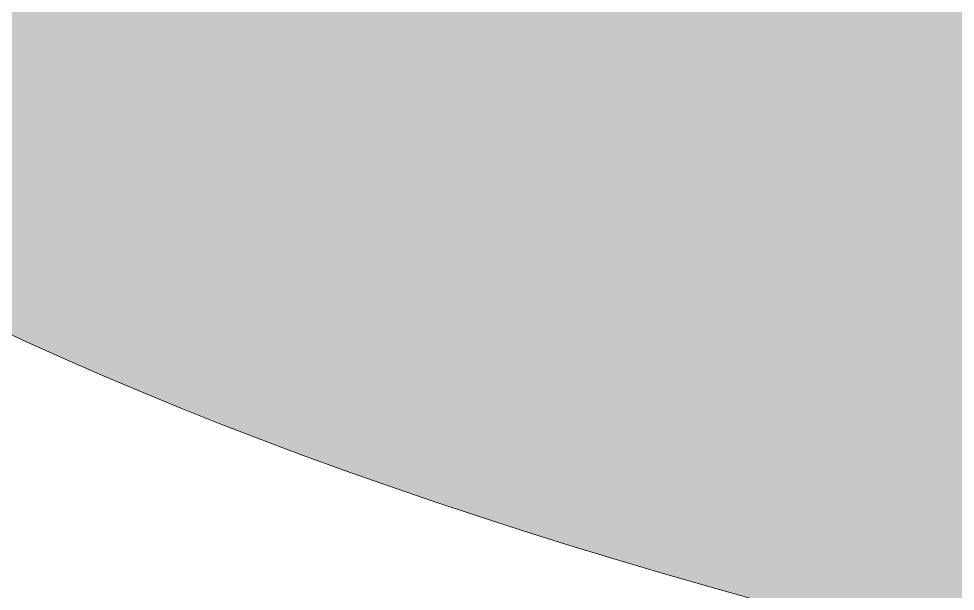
# Model space of a CAD drawing. Extents: x 464 to 1536, y -1291 to -709.
# Drawn here: x 1033.33 to 1047.14, y -985.22 to -976.79 of the extents above; entities that cross this region are included whole.
import ezdxf

# ---------------------------------------------------------------- set-up
doc = ezdxf.new("R2010")
doc.units = 0
doc.header["$MEASUREMENT"] = 0
doc.layers.add('katman 1', color=7, linetype='Continuous')

# ---------------------------------------------------------------- blocks, each defined once
blk = doc.blocks.new('block 5')
at = {"layer": 'katman 1', "true_color": 0xffffff}
h = blk.add_hatch(color=7, dxfattribs=at)
h.dxf.hatch_style = 2
edge = h.paths.add_edge_path()
edge.add_spline(control_points=[(1067.1, -987.937), (1058.523, -987.937), (1051.132, -987.14), (1044.922, -985.545), (1029.399, -981.396), (1020.749, -975.173), (1018.975, -966.876), (1017.201, -958.579), (1016.313, -952.197), (1016.313, -947.73), (1016.313, -938.689), (1018.015, -928.849), (1021.414, -918.211), (1026.144, -901.617), (1034.055, -887.524), (1045.143, -875.929), (1057.858, -862.74), (1073.16, -856.143), (1091.051, -856.143), (1119.289, -856.143), (1133.41, -870.185), (1133.41, -898.267), (1133.41, -902.949), (1132.89, -908.106), (1131.858, -913.743), (1135.257, -917.042), (1136.957, -919.966), (1136.957, -922.519), (1136.957, -922.519), (1136.957, -926.986), (1136.957, -926.986), (1136.957, -931.03), (1136.365, -934.86), (1135.184, -938.474), (1133.853, -942.623), (1132.522, -945.602), (1131.191, -947.41), (1143.313, -940.285), (1153.148, -928.849), (1160.688, -913.105), (1160.688, -913.105), (1171.112, -915.18), (1171.112, -915.18), (1165.195, -928.901), (1158.358, -938.901), (1150.597, -945.176), (1142.835, -951.454), (1135.773, -955.974), (1129.417, -958.739), (1129.417, -958.739), (1122.099, -962.409), (1122.099, -962.409), (1114.853, -970.601), (1106.942, -976.716), (1098.369, -980.757), (1088.018, -985.439), (1080.329, -987.83), (1075.305, -987.937), (1075.305, -987.937), (1067.1, -987.937), (1067.1, -987.937)], knot_values=[0, 0, 0, 0, 1, 1, 1, 2, 2, 2, 3, 3, 3, 4, 4, 4, 5, 5, 5, 6, 6, 6, 7, 7, 7, 8, 8, 8, 9, 9, 9, 10, 10, 10, 11, 11, 11, 12, 12, 12, 13, 13, 13, 14, 14, 14, 15, 15, 15, 16, 16, 16, 17, 17, 17, 18, 18, 18, 19, 19, 19, 20, 20, 20, 20], degree=3, periodic=1)
edge = h.paths.add_edge_path()
edge.add_spline(control_points=[(1073.309, -973.737), (1079.075, -970.227), (1085.064, -965.44), (1091.273, -959.377), (1083.289, -954.805), (1078.482, -948.315), (1076.857, -939.911), (1076.857, -939.911), (1076.857, -939.273), (1076.857, -939.273), (1076.559, -936.719), (1076.414, -934.645), (1076.414, -933.05), (1076.414, -933.05), (1076.636, -930.975), (1076.636, -930.975), (1077.373, -922.785), (1080.995, -916.137), (1087.503, -911.031), (1093.415, -906.351), (1100.882, -904.011), (1109.901, -904.011), (1114.631, -904.011), (1118.846, -904.863), (1122.542, -906.563), (1122.837, -903.692), (1122.987, -900.926), (1122.987, -898.267), (1122.987, -891.247), (1122.022, -885.343), (1120.103, -880.556), (1117.587, -874.068), (1113.966, -869.601), (1109.236, -867.153), (1107.462, -866.302), (1105.611, -865.877), (1103.692, -865.877), (1100.438, -865.877), (1096.817, -867.208), (1092.825, -869.866), (1086.615, -874.013), (1080.662, -879.757), (1074.972, -887.098), (1069.279, -894.437), (1064.66, -901.777), (1061.111, -909.116), (1056.527, -918.797), (1053.311, -927.732), (1051.465, -935.922), (1049.614, -944.114), (1048.692, -950.868), (1048.692, -956.186), (1048.692, -968.311), (1052.24, -975.6), (1059.337, -978.046), (1059.337, -978.046), (1061.111, -978.204), (1061.111, -978.204), (1064.216, -978.204), (1068.28, -976.716), (1073.309, -973.737)], knot_values=[0, 0, 0, 0, 1, 1, 1, 2, 2, 2, 3, 3, 3, 4, 4, 4, 5, 5, 5, 6, 6, 6, 7, 7, 7, 8, 8, 8, 9, 9, 9, 10, 10, 10, 11, 11, 11, 12, 12, 12, 13, 13, 13, 14, 14, 14, 15, 15, 15, 16, 16, 16, 17, 17, 17, 18, 18, 18, 19, 19, 19, 20, 20, 20, 20], degree=3, periodic=1)
edge = h.paths.add_edge_path()
edge.add_spline(control_points=[(1116.555, -921.721), (1116.555, -921.721), (1116.555, -921.242), (1116.555, -921.242), (1115.668, -916.032), (1114.005, -913.105), (1111.564, -912.467), (1109.125, -911.828), (1107.462, -911.51), (1106.576, -911.51), (1103.172, -911.51), (1099.402, -913.001), (1095.264, -915.977), (1090.386, -920.021), (1087.648, -925.073), (1087.059, -931.135), (1087.059, -931.135), (1086.838, -932.412), (1086.838, -932.412), (1086.838, -934.752), (1087.059, -936.986), (1087.503, -939.113), (1088.535, -945.176), (1091.862, -949.91), (1097.482, -953.313), (1110.196, -939.38), (1116.555, -928.849), (1116.555, -921.721)], knot_values=[0, 0, 0, 0, 1, 1, 1, 2, 2, 2, 3, 3, 3, 4, 4, 4, 5, 5, 5, 6, 6, 6, 7, 7, 7, 8, 8, 8, 9, 9, 9, 9], degree=3, periodic=1)
at = {"layer": 'katman 1', "lineweight": 0}
blk.add_open_spline([(1067.1, -987.937), (1058.523, -987.937), (1051.132, -987.14), (1044.922, -985.545), (1029.399, -981.396), (1020.749, -975.173), (1018.975, -966.876), (1017.201, -958.579), (1016.313, -952.197), (1016.313, -947.73), (1016.313, -938.689), (1018.015, -928.849), (1021.414, -918.211), (1026.144, -901.617), (1034.055, -887.524), (1045.143, -875.929), (1057.858, -862.74), (1073.16, -856.143), (1091.051, -856.143), (1119.289, -856.143), (1133.41, -870.185), (1133.41, -898.267), (1133.41, -902.949), (1132.89, -908.106), (1131.858, -913.743), (1135.257, -917.042), (1136.957, -919.966), (1136.957, -922.519), (1136.957, -922.519), (1136.957, -926.986), (1136.957, -926.986), (1136.957, -931.03), (1136.365, -934.86), (1135.184, -938.474), (1133.853, -942.623), (1132.522, -945.602), (1131.191, -947.41), (1143.313, -940.285), (1153.148, -928.849), (1160.688, -913.105), (1160.688, -913.105), (1171.112, -915.18), (1171.112, -915.18), (1165.195, -928.901), (1158.358, -938.901), (1150.597, -945.176), (1142.835, -951.454), (1135.773, -955.974), (1129.417, -958.739), (1129.417, -958.739), (1122.099, -962.409), (1122.099, -962.409), (1114.853, -970.601), (1106.942, -976.716), (1098.369, -980.757), (1088.018, -985.439), (1080.329, -987.83), (1075.305, -987.937), (1075.305, -987.937), (1067.1, -987.937), (1067.1, -987.937)], degree=3, knots=[0, 0, 0, 0, 1, 1, 1, 2, 2, 2, 3, 3, 3, 4, 4, 4, 5, 5, 5, 6, 6, 6, 7, 7, 7, 8, 8, 8, 9, 9, 9, 10, 10, 10, 11, 11, 11, 12, 12, 12, 13, 13, 13, 14, 14, 14, 15, 15, 15, 16, 16, 16, 17, 17, 17, 18, 18, 18, 19, 19, 19, 20, 20, 20, 20], dxfattribs=at)
blk = doc.blocks.new('block 2')
at = {"layer": 'katman 1'}
blk.add_blockref('block 5', (0, 0), dxfattribs=at)

msp = doc.modelspace()

# ---------------------------------------------------------------- block references
at = {"layer": 'katman 1'}
msp.add_blockref('block 2', (0, 0), dxfattribs=at)

doc.saveas('drawing.dxf')
